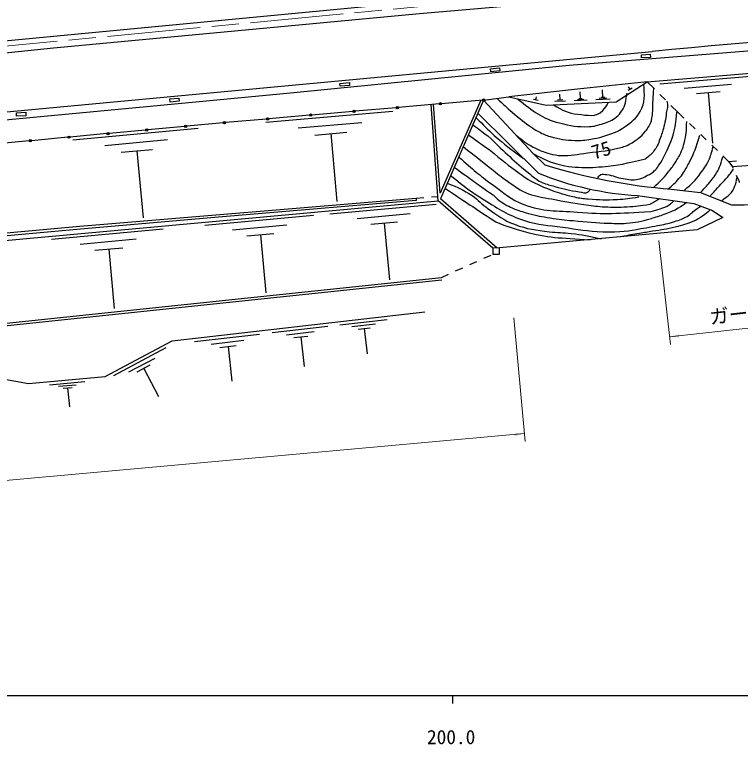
# Model space of a CAD drawing. Units: millimetres, scale not verified. Extents: x 40000 to 680000, y 20000 to 380000.
# Drawn here: x 211574 to 305128, y 198715 to 292753 of the extents above; entities that cross this region are included whole.
import ezdxf
from ezdxf.enums import TextEntityAlignment as Align

# ---------------------------------------------------------------- set-up
doc = ezdxf.new("R2010")
doc.units = ezdxf.units.MM
doc.header["$LTSCALE"] = 1000
doc.linetypes.add('CHAIN', pattern=[18.5, 12, -1.5, 3.5, -1.5])
for name, color, linetype, lineweight in [('M-BGD', 7, 'Continuous', 25), ('M-BMK', 2, 'CHAIN', 13), ('M-STR-HTXT', 7, 'Continuous', 13), ('M-STR-STRD', 7, 'Continuous', 25), ('M-TTL-BAND', 7, 'Continuous', 25)]:
    doc.layers.add(name, color=color, linetype=linetype, lineweight=lineweight)
doc.styles.add('ＭＳ ゴシック', font='')
doc.styles.get('ＭＳ ゴシック').set_extended_font_data('MS Gothic')

# ---------------------------------------------------------------- blocks, each defined once
blk = doc.blocks.new('filled_arrow')
at = {"color": 0, "linetype": 'Continuous', "lineweight": -2}
blk.add_solid([(7.5, 1.25), (0, 0), (7.5, -1.25)], dxfattribs=at)

msp = doc.modelspace()

# ---------------------------------------------------------------- linework, layer by layer
at = {"layer": 'M-BGD'}
for p, q in [((292358, 287569), (293499, 287638)), ((292382, 287169), (292358, 287569)), ((293523, 287238), (292382, 287169)), ((293499, 287638), (293523, 287238)), ((272932, 285755), (274061, 285873)), ((272970, 285395), (272932, 285755)), ((274098, 285513), (272970, 285395)), ((274061, 285873), (274098, 285513)), ((294047, 283166), (293129, 284077)), ((294738, 283813), (306941, 284858)), ((253508, 283894), (254728, 283992)), ((253539, 283514), (253508, 283894)), ((254759, 283613), (253539, 283514)), ((254728, 283992), (254759, 283613)), ((287400, 282078), (287353, 283079)), ((291160, 283288), (290646, 282958)), ((290903, 283123), (290683, 283465)), ((297858, 283261), (303960, 283783)), ((272024, 281741), (275283, 282143)), ((278748, 281758), (278838, 282166)), ((281892, 281751), (281857, 282488)), ((284526, 281910), (284485, 282783)), ((295466, 281757), (294757, 282461)), ((299453, 282578), (302504, 282839)), ((300979, 282709), (301536, 276200)), ((231594, 281900), (232749, 282005)), ((231632, 281490), (231594, 281900)), ((232786, 281595), (231632, 281490)), ((232749, 282005), (232786, 281595)), ((266306, 281242), (261038, 280781)), ((272011, 281740), (266452, 269034)), ((271874, 281728), (266605, 281268)), ((278410, 274842), (272024, 281741)), ((279054, 281690), (278442, 281825)), ((282592, 281599), (281210, 281534)), ((282238, 281767), (281547, 281734)), ((285355, 281730), (283718, 281653)), ((284941, 281820), (284122, 281781)), ((284731, 281919), (284322, 281900)), ((288351, 281872), (286474, 281783)), ((287876, 281975), (286937, 281931)), ((287635, 282089), (287166, 282067)), ((243937, 278885), (260344, 280319)), ((255171, 280268), (249902, 279808)), ((260739, 280755), (255470, 280295)), ((266169, 268770), (265251, 281149)), ((297094, 280141), (296176, 281053)), ((211807, 280103), (213007, 280162)), ((211829, 279648), (211807, 280103)), ((213030, 279707), (211829, 279648)), ((213007, 280162), (213030, 279707)), ((244035, 279295), (238766, 278835)), ((249603, 279782), (244334, 279321)), ((271267, 280039), (279088, 272302)), ((297853, 279406), (297094, 280141)), ((238468, 278808), (233763, 278370)), ((248134, 278150), (256338, 278867)), ((299289, 278014), (298571, 278710)), ((219064, 276600), (235215, 278103)), ((228460, 277876), (223755, 277439)), ((233464, 278342), (228759, 277904)), ((250281, 277235), (254383, 277594)), ((252332, 277414), (253096, 268664)), ((213449, 276479), (208744, 276042)), ((218452, 276945), (213747, 276507)), ((223456, 277411), (218751, 276973)), ((223202, 275899), (231277, 276651)), ((300724, 276622), (300006, 277318)), ((302160, 275229), (301442, 275926)), ((225321, 275010), (229359, 275386)), ((227340, 275198), (228141, 266585)), ((278410, 274842), (279934, 273403)), ((303637, 273798), (302878, 274533)), ((304639, 273870), (303637, 273798)), ((303637, 273798), (304090, 273149)), ((304090, 273149), (304176, 272959)), ((304588, 272048), (304961, 271227)), ((304961, 271227), (304988, 271132)), ((263315, 269114), (264312, 269190)), ((265310, 269265), (266127, 269327)), ((273783, 262676), (266452, 269034)), ((291872, 269424), (299134, 268394)), ((108134, 254314), (266169, 268770)), ((252204, 267091), (265893, 268343)), ((273205, 262666), (266169, 268770)), ((255709, 266491), (262554, 267117)), ((236075, 265615), (250088, 266897)), ((239664, 265002), (246670, 265642)), ((257504, 265735), (260926, 266048)), ((259215, 265891), (259883, 258590)), ((216335, 263810), (230743, 265128)), ((241501, 264228), (245004, 264548)), ((243252, 264388), (243936, 256914)), ((220025, 263179), (227229, 263838)), ((221913, 262383), (225516, 262712)), ((223715, 262547), (224417, 254863)), ((274057, 262680), (273205, 262666)), ((273205, 262666), (273218, 261872)), ((274070, 261886), (274057, 262680)), ((272072, 261356), (272983, 261767)), ((273218, 261872), (274070, 261886)), ((270248, 260536), (271160, 260946)), ((268424, 259715), (269336, 260125)), ((266600, 258894), (267512, 259304)), ((253477, 252774), (259591, 253475)), ((244766, 251775), (251949, 252599)), ((255052, 252542), (258110, 252892)), ((255863, 252222), (257392, 252397)), ((256628, 252309), (257002, 249048)), ((234746, 250626), (243158, 251591)), ((246617, 251502), (250208, 251914)), ((247570, 251126), (249366, 251332)), ((248468, 251229), (248907, 247398)), ((236914, 250306), (241120, 250789)), ((224375, 246260), (231120, 249847)), ((238029, 249866), (240132, 250107)), ((239081, 249987), (239595, 245500)), ((226300, 246707), (229673, 248501)), ((227383, 246706), (229069, 247603)), ((228226, 247154), (230139, 243557)), ((216075, 245061), (220635, 245476)), ((217242, 244861), (219522, 245068)), ((217840, 244609), (218980, 244712)), ((218410, 244661), (218631, 242229))]:
    msp.add_line(p, q, dxfattribs=at)
for points in [[(293129, 284077), (311536, 285653), (333625, 287140)], [(275283, 282143), (280095, 281081), (289129, 281509), (293129, 284077)], [(293129, 284077), (284125, 283147), (275283, 282143)], [(271653, 281709), (266413, 269731), (265565, 281177)], [(331265, 274930), (326142, 274743), (304090, 273149)], [(296190, 270270), (300000, 269847), (303980, 268238), (305593, 268253), (317913, 269190), (317873, 269667)], [(107536, 255317), (119235, 256441), (160808, 260110), (219972, 265503), (263315, 269114), (263337, 268803), (238363, 266714), (220057, 265122), (199755, 263243), (160870, 259700), (107530, 254989)], [(299134, 268394), (301516, 267512), (302845, 266626), (299568, 264999), (274057, 262680)], [(107521, 254441), (111238, 253673), (114165, 253233), (161103, 247362), (161385, 247837), (266600, 258894)], [(160007, 243543), (161574, 247542), (266633, 258583)], [(168551, 244123), (188577, 246813), (200683, 247510), (213387, 245219), (223250, 246115), (231869, 250699), (264450, 254435)]]:
    msp.add_lwpolyline(points, dxfattribs=at)
for centre, radius in [((266456, 281255), 150), ((266456, 281255), 120), ((266456, 281255), 100), ((266456, 281255), 100), ((266456, 281255), 100), ((266456, 281255), 100), ((272024, 281741), 150), ((272024, 281741), 120), ((272024, 281741), 100), ((272024, 281741), 100), ((272024, 281741), 100), ((272024, 281741), 100), ((255320, 280282), 150), ((255320, 280282), 120), ((255320, 280282), 100), ((255320, 280282), 100), ((255320, 280282), 100), ((255320, 280282), 100), ((260888, 280768), 150), ((260888, 280768), 120), ((260888, 280768), 100), ((260888, 280768), 100), ((260888, 280768), 100), ((260888, 280768), 100), ((244185, 279308), 150), ((244185, 279308), 120), ((244185, 279308), 100), ((244185, 279308), 100), ((244185, 279308), 100), ((244185, 279308), 100), ((249753, 279795), 150), ((249753, 279795), 120), ((249753, 279795), 100), ((249753, 279795), 100), ((249753, 279795), 100), ((249753, 279795), 100), ((233613, 278356), 150), ((233613, 278356), 120), ((233613, 278356), 100), ((233613, 278356), 100), ((233613, 278356), 100), ((233613, 278356), 100), ((238617, 278822), 150), ((238617, 278822), 120), ((238617, 278822), 100), ((238617, 278822), 100), ((238617, 278822), 100), ((238617, 278822), 100), ((223606, 277425), 150), ((223606, 277425), 120), ((223606, 277425), 100), ((223606, 277425), 100), ((223606, 277425), 100), ((223606, 277425), 100), ((228609, 277890), 150), ((228609, 277890), 120), ((228609, 277890), 100), ((228609, 277890), 100), ((228609, 277890), 100), ((228609, 277890), 100), ((213598, 276493), 150), ((213598, 276493), 120), ((213598, 276493), 100), ((213598, 276493), 100), ((213598, 276493), 100), ((213598, 276493), 100), ((218602, 276959), 150), ((218602, 276959), 120), ((218602, 276959), 100), ((218602, 276959), 100), ((218602, 276959), 100), ((218602, 276959), 100)]:
    msp.add_circle(centre, radius, dxfattribs=at)
for centre, radius, start, end in [((301910, 343695), 73647, 252.63894, 265.54573), ((294438, 310646), 41302, 248.18239, 266.43878)]:
    msp.add_arc(centre, radius, start, end, dxfattribs=at)
for points, knots in [([(273794, 281960), (274672, 281089), (274931, 280844), (275701, 280176), (276681, 279327), (277247, 278863), (278326, 278144), (278647, 277931), (278827, 277808), (279172, 277636), (279717, 277366), (280026, 277208), (280612, 277044), (281837, 276700), (282557, 276567), (283829, 276536), (284625, 276516), (285074, 276583), (285861, 276705), (286464, 276799), (286808, 276846), (287385, 277044), (288548, 277441), (289283, 277572), (290264, 278314), (291122, 278963), (291674, 279329), (292211, 280261), (292903, 281461), (292764, 282340), (292664, 283779)], [0, 0, 0, 0, 1, 1, 1, 2, 2, 2, 3, 3, 3, 4, 4, 4, 5, 5, 5, 6, 6, 6, 7, 7, 7, 8, 8, 8, 9, 9, 9, 10, 10, 10, 10]), ([(276191, 277240), (277166, 276466), (277473, 276178), (278410, 275689), (278988, 275388), (279324, 275240), (279934, 275012), (280445, 274820), (280752, 274766), (281289, 274673), (281552, 274628), (281700, 274589), (281966, 274588), (283329, 274585), (284087, 274746), (285438, 274927), (287200, 275163), (288215, 275203), (289925, 275689), (290197, 275766), (290349, 275818), (290602, 275943), (290908, 276094), (291079, 276181), (291364, 276366), (291603, 276521), (291743, 276602), (291957, 276790), (292344, 277129), (292562, 277323), (292888, 277721), (293069, 277941), (293168, 278068), (293312, 278314), (293476, 278595), (293576, 278759), (293650, 279076), (293892, 280104), (293801, 280716), (293874, 281770), (293914, 282346), (293926, 282530), (293967, 283245)], [0, 0, 0, 0, 1, 1, 1, 2, 2, 2, 3, 3, 3, 4, 4, 4, 5, 5, 5, 6, 6, 6, 7, 7, 7, 8, 8, 8, 9, 9, 9, 10, 10, 10, 11, 11, 11, 12, 12, 12, 13, 13, 13, 14, 14, 14, 14]), ([(276380, 281901), (278553, 280267), (279441, 279402), (281806, 278789), (283254, 278414), (284111, 278276), (285607, 278314), (286353, 278333), (286758, 278514), (287470, 278737), (288175, 278958), (288593, 279112), (289163, 279584), (289470, 279838), (289609, 280022), (289840, 280346), (290382, 281103), (290363, 281618), (290518, 282632)], [0, 0, 0, 0, 1, 1, 1, 2, 2, 2, 3, 3, 3, 4, 4, 4, 5, 5, 5, 6, 6, 6, 6]), ([(281035, 281108), (282263, 280407), (282866, 280054), (284168, 279922), (285432, 279794), (286507, 279480), (287385, 280398), (287722, 280751), (287906, 280989), (288062, 281446)], [0, 0, 0, 0, 1, 1, 1, 2, 2, 2, 3, 3, 3, 3]), ([(295645, 281580), (295711, 281322), (295732, 281219), (295734, 280983), (295736, 280696), (295642, 280544), (295598, 280261), (295551, 279965), (295563, 279794), (295513, 279499), (295434, 279032), (295379, 278772), (295259, 278314), (295092, 277676), (294971, 277326), (294751, 276705), (294632, 276369), (294573, 276176), (294412, 275858), (294271, 275580), (294174, 275432), (293989, 275181), (293641, 274710), (293421, 274579), (292888, 274165)], [0, 0, 0, 0, 1, 1, 1, 2, 2, 2, 3, 3, 3, 4, 4, 4, 5, 5, 5, 6, 6, 6, 7, 7, 7, 8, 8, 8, 8]), ([(271044, 279499), (272128, 278375), (272455, 278061), (273410, 277194), (274802, 275932), (275350, 275556), (277173, 274197)], [0, 0, 0, 0, 1, 1, 1, 2, 2, 2, 2]), ([(293142, 272048), (293381, 272147), (293463, 272184), (293650, 272302), (293869, 272441), (293977, 272542), (294158, 272726), (294391, 272961), (294480, 273130), (294666, 273403), (294966, 273844), (295103, 274112), (295344, 274588), (295845, 275581), (296128, 276147), (296444, 277213), (296779, 278339), (296819, 278814), (296952, 280176)], [0, 0, 0, 0, 1, 1, 1, 2, 2, 2, 3, 3, 3, 4, 4, 4, 5, 5, 5, 6, 6, 6, 6]), ([(293941, 270475), (294822, 271321), (295119, 271576), (295767, 272387), (296151, 272868), (296376, 273133), (296698, 273657), (297056, 274237), (297285, 274551), (297545, 275181), (297705, 275568), (297769, 275795), (297884, 276197), (298185, 277254), (298149, 277702), (298222, 278991)], [0, 0, 0, 0, 1, 1, 1, 2, 2, 2, 3, 3, 3, 4, 4, 4, 5, 5, 5, 5]), ([(272568, 277128), (275113, 274729), (275769, 274018), (277987, 272218), (278316, 271951), (278485, 271780), (278834, 271540), (279114, 271348), (279284, 271255), (279596, 271117), (280198, 270851), (280567, 270776), (281204, 270609), (282415, 270291), (283093, 270072), (284337, 269932), (284785, 269881), (285141, 269647), (285492, 269930), (285626, 270039), (285703, 270116), (285776, 270270)], [0, 0, 0, 0, 1, 1, 1, 2, 2, 2, 3, 3, 3, 4, 4, 4, 5, 5, 5, 6, 6, 6, 7, 7, 7, 7]), ([(295812, 270296), (296455, 270843), (296711, 271037), (297206, 271625), (297449, 271913), (297590, 272073), (297799, 272387), (298136, 272892), (298281, 273203), (298561, 273742), (299232, 275033), (299356, 275565), (299916, 277213)], [0, 0, 0, 0, 1, 1, 1, 2, 2, 2, 3, 3, 3, 4, 4, 4, 4]), ([(297884, 270101), (298917, 271046), (299297, 271339), (300000, 272302), (300438, 272903), (300701, 273238), (301016, 273911), (301341, 274602), (301410, 274913), (301609, 275774)], [0, 0, 0, 0, 1, 1, 1, 2, 2, 2, 3, 3, 3, 3]), ([(272738, 275350), (274580, 273857), (275058, 273422), (276632, 272302), (276961, 272068), (277137, 271924), (277479, 271710), (277931, 271427), (278185, 271267), (278664, 271032), (279503, 270622), (279989, 270423), (280866, 270101), (281356, 269921), (281634, 269825), (282136, 269678), (282759, 269495), (283109, 269392), (283744, 269254), (284430, 269105), (284823, 269053), (285522, 269000), (286981, 268891), (287808, 268849), (289268, 268941), (290356, 269010), (290749, 269054), (292042, 269254)], [0, 0, 0, 0, 1, 1, 1, 2, 2, 2, 3, 3, 3, 4, 4, 4, 5, 5, 5, 6, 6, 6, 7, 7, 7, 8, 8, 8, 9, 9, 9, 9]), ([(278410, 274842), (279945, 274048), (280526, 273737), (281998, 273392), (283408, 273060), (284243, 273066), (285692, 273064), (286321, 273064), (286673, 273102), (287300, 273149), (289513, 273316), (290290, 273583), (292888, 274165)], [0, 0, 0, 0, 1, 1, 1, 2, 2, 2, 3, 3, 3, 4, 4, 4, 4]), ([(268808, 274417), (270791, 272671), (271373, 272137), (273161, 270863), (274690, 269774), (275457, 268943), (277212, 268277), (279758, 267310), (281402, 267528), (284116, 267302), (287795, 266996), (289172, 267140), (293566, 267392)], [0, 0, 0, 0, 1, 1, 1, 2, 2, 2, 3, 3, 3, 4, 4, 4, 4]), ([(300000, 269847), (300663, 270554), (300865, 270743), (301355, 271371), (301559, 271632), (301677, 271775), (301863, 272048), (302429, 272882), (302501, 273311), (302879, 274419)], [0, 0, 0, 0, 1, 1, 1, 2, 2, 2, 3, 3, 3, 3]), ([(272907, 272980), (273910, 272145), (274214, 271901), (275108, 271286), (276123, 270589), (276664, 270106), (277818, 269678), (278931, 269264), (279615, 269226), (280781, 269000), (282526, 268662), (283506, 268472), (285268, 268238), (286192, 268116), (286709, 268026), (287639, 267984), (288762, 267934), (289395, 267922), (290518, 267984), (291681, 268049), (292093, 268113), (293481, 268323)], [0, 0, 0, 0, 1, 1, 1, 2, 2, 2, 3, 3, 3, 4, 4, 4, 5, 5, 5, 6, 6, 6, 7, 7, 7, 7]), ([(301270, 269424), (301927, 270142), (302092, 270323), (302621, 270898), (302961, 271267), (303172, 271456), (303492, 271843), (303800, 272215), (303898, 272355), (304232, 272834)], [0, 0, 0, 0, 1, 1, 1, 2, 2, 2, 3, 3, 3, 3]), ([(267760, 272024), (269701, 270461), (270319, 269979), (272097, 268874), (274033, 267671), (275127, 266926), (277293, 266217), (279150, 265610), (280285, 265622), (282220, 265360), (284233, 265087), (285356, 264854), (287385, 264767), (287980, 264742), (288314, 264751), (288909, 264767), (290812, 264818), (291497, 265028), (293735, 265444)], [0, 0, 0, 0, 1, 1, 1, 2, 2, 2, 3, 3, 3, 4, 4, 4, 5, 5, 5, 6, 6, 6, 6]), ([(286711, 271633), (286820, 271860), (286906, 272013), (287131, 272133), (287393, 272274), (287597, 272168), (287893, 272133), (288737, 272032), (289166, 271734), (290010, 271625), (290765, 271527), (291219, 271353), (291957, 271540), (292445, 271664), (292669, 271762), (293142, 272048)], [0, 0, 0, 0, 1, 1, 1, 2, 2, 2, 3, 3, 3, 4, 4, 4, 5, 5, 5, 5]), ([(267319, 271032), (268835, 270401), (269374, 270214), (270536, 269424), (271400, 268837), (271756, 268337), (272614, 267743), (273877, 266868), (274560, 266282), (275994, 265730), (277684, 265080), (278737, 265023), (280531, 264781), (281616, 264634), (282237, 264681), (283325, 264554), (284850, 264378), (285373, 264251), (287196, 263874)], [0, 0, 0, 0, 1, 1, 1, 2, 2, 2, 3, 3, 3, 4, 4, 4, 5, 5, 5, 6, 6, 6, 6]), ([(302710, 268746), (303555, 269448), (304095, 269737), (304430, 270695), (304564, 271079), (304628, 271271), (304657, 271710)], [0, 0, 0, 0, 1, 1, 1, 2, 2, 2, 2]), ([(273246, 269508), (273587, 269176), (273691, 269072), (274008, 268831), (274292, 268614), (274462, 268505), (274770, 268323), (275152, 268097), (275378, 267989), (275786, 267815), (276555, 267486), (277013, 267365), (277818, 267138), (278891, 266834), (279512, 266735), (280612, 266545), (281760, 266346), (282415, 266311), (283575, 266206), (285391, 266043), (286409, 265918), (288232, 265868), (289091, 265844), (289575, 265812), (290433, 265868), (291708, 265950), (292185, 266101), (293650, 266460)], [0, 0, 0, 0, 1, 1, 1, 2, 2, 2, 3, 3, 3, 4, 4, 4, 5, 5, 5, 6, 6, 6, 7, 7, 7, 8, 8, 8, 9, 9, 9, 9]), ([(294685, 269025), (294399, 268821), (294314, 268758), (294060, 268614), (293840, 268489), (293758, 268449), (293481, 268323)], [0, 0, 0, 0, 1, 1, 1, 2, 2, 2, 2]), ([(293566, 267392), (294142, 267519), (294324, 267560), (294791, 267728), (295264, 267898), (295556, 267965), (295964, 268259), (296206, 268434), (296304, 268514), (296539, 268762)], [0, 0, 0, 0, 1, 1, 1, 2, 2, 2, 3, 3, 3, 3]), ([(298195, 268527), (297716, 268161), (297556, 268051), (297116, 267794), (296527, 267451), (296155, 267336), (295522, 267086), (294805, 266803), (294545, 266729), (293650, 266460)], [0, 0, 0, 0, 1, 1, 1, 2, 2, 2, 3, 3, 3, 3]), ([(293735, 265444), (294846, 265622), (295193, 265669), (296097, 265935), (296874, 266163), (297319, 266286), (298046, 266643), (298634, 266932), (298867, 267253), (299396, 267639), (299630, 267810), (299703, 267864), (299995, 268075)], [0, 0, 0, 0, 1, 1, 1, 2, 2, 2, 3, 3, 3, 4, 4, 4, 4]), ([(301234, 267616), (300805, 267214), (300666, 267084), (300260, 266798), (299836, 266499), (299584, 266341), (299108, 266134), (298208, 265741), (297669, 265598), (296717, 265359), (295600, 265078), (294952, 265022), (293817, 264828), (293152, 264714), (292776, 264674), (292112, 264562), (291180, 264404), (290879, 264338), (289736, 264105)], [0, 0, 0, 0, 1, 1, 1, 2, 2, 2, 3, 3, 3, 4, 4, 4, 5, 5, 5, 6, 6, 6, 6]), ([(273584, 266037), (275182, 265392), (275731, 265248), (277140, 264852), (280412, 263931), (281780, 264007), (285771, 263745)], [0, 0, 0, 0, 1, 1, 1, 2, 2, 2, 2])]:
    msp.add_open_spline(points, degree=3, knots=knots, dxfattribs=at)
for points in [[(270621, 278568), (271595, 277848), (271595, 277848), (272568, 277128)], [(270058, 277276), (271383, 276324), (271393, 276317), (272738, 275350)], [(269388, 275745), (271129, 274377), (271141, 274367), (272907, 272980)], [(268229, 273095), (270737, 271302), (270737, 271302), (273246, 269508)], [(267042, 270383), (270313, 268210), (270313, 268210), (273584, 266037)]]:
    msp.add_open_spline(points, degree=3, dxfattribs=at)
at = {"layer": 'M-BMK'}
msp.add_lwpolyline([(167665, 284646), (186716, 286442), (265831, 293972)], dxfattribs=at)
at = {"layer": 'M-STR-HTXT'}
for p, q in [((294612, 263644), (296100, 250235)), ((295990, 251229), (335278, 255589)), ((275926, 253696), (277366, 237761)), ((71521, 220163), (277276, 238757))]:
    msp.add_line(p, q, dxfattribs=at)
at = {"layer": 'M-STR-STRD'}
for points in [[(67796, 274863), (74279, 275350), (89858, 276536), (108061, 278060), (120930, 279330), (133715, 280346), (205371, 287314), (216604, 288474), (263751, 292900), (302680, 296268)], [(67703, 276531), (77920, 277213), (113818, 280261), (164703, 285172), (195268, 288050), (199247, 288304), (208899, 289236), (231928, 291437), (280234, 296078)], [(400441, 291466), (408540, 290904), (409386, 289763), (400584, 290506), (393980, 290844), (383305, 291054), (378139, 291163), (357283, 291014), (327463, 289445), (318881, 289066), (283067, 286188), (247155, 282608), (227695, 280769), (98240, 268577), (68265, 266381)], [(68205, 267476), (75041, 267900), (92398, 269170), (104505, 270186), (131090, 272641), (143875, 273996), (293749, 288001)]]:
    msp.add_lwpolyline(points, dxfattribs=at)
msp.add_arc((379783, -581888), 874133, 90.29229, 95.64831, dxfattribs=at)
at = {"layer": 'M-TTL-BAND'}
for p, q in [((40000, 205000), (579000, 205000)), ((268000, 205000), (268000, 204000))]:
    msp.add_line(p, q, dxfattribs=at)

# ---------------------------------------------------------------- block references
at = {"layer": 'M-STR-HTXT', "xscale": 167, "yscale": 167}
for p, rotation in [((295990, 251229), 6.3), ((277276, 238757), 185.2)]:
    msp.add_blockref('filled_arrow', p, dxfattribs=dict(at, rotation=rotation))

# ---------------------------------------------------------------- texts
at = {"layer": 'M-BGD', "style": 'ＭＳ ゴシック'}
msp.add_text('75', height=1833, rotation=16.903, dxfattribs=at).set_placement((286413, 273545), align=Align.BOTTOM_LEFT)
at = {"layer": 'M-STR-HTXT', "style": 'ＭＳ ゴシック'}
msp.add_text('ガードパイプ    L=42.05', height=1833, rotation=6.333, dxfattribs=at).set_placement((315579, 253906), align=Align.BOTTOM_CENTER)
at = {"layer": 'M-TTL-BAND', "style": 'ＭＳ ゴシック'}
msp.add_text('200.0', height=1833, dxfattribs=at).set_placement((267844, 198195), align=Align.BOTTOM_CENTER)

doc.saveas('drawing.dxf')
